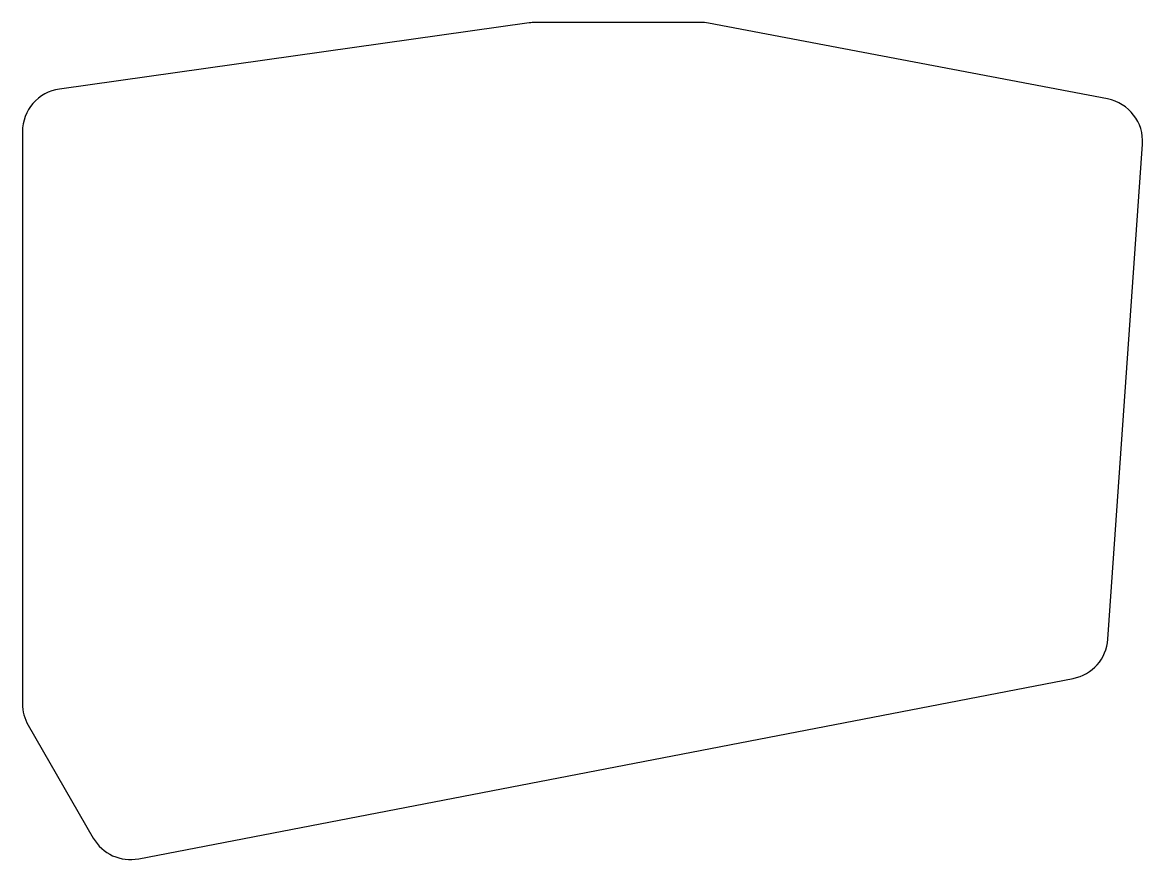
# Model space of a CAD drawing. Header units: millimetres. Extents: x 153 to 309, y -37 to 80.
import ezdxf

# ---------------------------------------------------------------- set-up
doc = ezdxf.new("R2010")
doc.units = ezdxf.units.MM

msp = doc.modelspace()

# ---------------------------------------------------------------- linework, layer by layer
for p, q in [((223.39, 79.58), (157.97, 70.37)), ((247.24, 79.64), (224.23, 79.64)), ((303.95, 68.99), (248.36, 79.54)), ((152.81, 64.43), (152.81, -15.2)), ((304, -6.21), (308.81, 62.68)), ((169, -36.79), (299.15, -11.69)), ((153.61, -18.2), (162.67, -33.9))]:
    msp.add_line(p, q)
for centre, start, end in [((224.23, 73.64), 90, 98.0171), ((247.24, 73.64), 79.2542, 90), ((158.81, 64.43), 98.0171, 180), ((302.83, 63.09), 356, 79.2542), ((298.01, -5.79), 280.9183, 356), ((158.81, -15.2), 180, 209.992), ((167.87, -30.9), 209.992, 280.9183)]:
    msp.add_arc(centre, 6, start, end)

doc.saveas('drawing.dxf')
